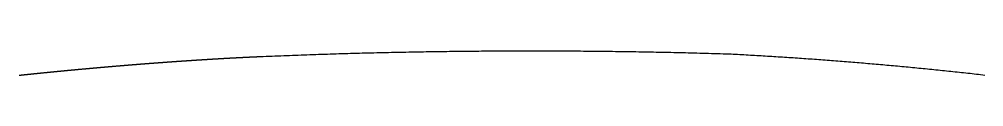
# Model space of a CAD drawing. Header units: millimetres. Extents: x 0 to 2438, y 0 to 1219.
# Drawn here: x 218.44 to 225.33, y 470.49 to 470.66 of the extents above; entities that cross this region are included whole.
import ezdxf

# ---------------------------------------------------------------- set-up
doc = ezdxf.new("R2010")
doc.units = ezdxf.units.MM
doc.layers.add('CUT_AIRCRAFT', color=7, linetype='Continuous')

msp = doc.modelspace()

# ---------------------------------------------------------------- linework, layer by layer
at = {"layer": 'CUT_AIRCRAFT'}
msp.add_lwpolyline([(218.4408, 470.4904), (218.4424, 470.4905), (218.4441, 470.4907), (218.4457, 470.4909), (218.4473, 470.491), (218.4489, 470.4912), (218.4504, 470.4914), (218.452, 470.4915), (218.4536, 470.4917), (218.4552, 470.4919), (218.4568, 470.492), (218.4584, 470.4922), (218.4599, 470.4924), (218.4615, 470.4925), (218.4631, 470.4927), (218.4647, 470.4929), (218.4663, 470.493), (218.4679, 470.4932), (218.4695, 470.4934), (218.471, 470.4935), (218.4726, 470.4937), (218.4742, 470.4938), (218.4758, 470.494), (218.4774, 470.4942), (218.479, 470.4943), (218.4806, 470.4945), (218.4821, 470.4947), (218.4837, 470.4948), (218.4853, 470.495), (218.4869, 470.4952), (218.4885, 470.4953), (218.4901, 470.4955), (218.4917, 470.4957), (218.4932, 470.4958), (218.4948, 470.496), (218.4964, 470.4961), (218.498, 470.4963), (218.4996, 470.4965), (218.5012, 470.4966), (218.5028, 470.4968), (218.5043, 470.497), (218.5059, 470.4971), (218.5075, 470.4973), (218.5091, 470.4975), (218.5107, 470.4976), (218.5123, 470.4978), (218.5139, 470.4979), (218.5154, 470.4981), (218.517, 470.4983), (218.5186, 470.4984), (218.5202, 470.4986), (218.5218, 470.4988), (218.5234, 470.4989), (218.525, 470.4991), (218.5265, 470.4992), (218.5281, 470.4994), (218.5297, 470.4996), (218.5313, 470.4997), (218.5329, 470.4999), (218.5345, 470.5001), (218.5361, 470.5002), (218.5376, 470.5004), (218.5392, 470.5005), (218.5408, 470.5007), (218.5424, 470.5009), (218.544, 470.501), (218.5456, 470.5012), (218.5472, 470.5013), (218.5487, 470.5015), (218.5503, 470.5017), (218.5519, 470.5018), (218.5535, 470.502), (218.5551, 470.5022), (218.5567, 470.5023), (218.5583, 470.5025), (218.5599, 470.5026), (218.5614, 470.5028), (218.563, 470.503), (218.5646, 470.5031), (218.5662, 470.5033), (218.5677, 470.5034), (218.5693, 470.5036), (218.5709, 470.5038), (218.5726, 470.5039), (218.5742, 470.5041), (218.5758, 470.5043), (218.5773, 470.5044), (218.5786, 470.5045), (218.58, 470.5047), (218.5816, 470.5048), (218.5836, 470.505), (218.5863, 470.5053), (218.5894, 470.5056), (218.5927, 470.506), (218.5961, 470.5063), (218.5993, 470.5066), (218.6024, 470.5069), (218.6054, 470.5072), (218.6085, 470.5075), (218.6116, 470.5078), (218.6147, 470.5082), (218.6178, 470.5085), (218.6209, 470.5088), (218.6241, 470.5091), (218.6272, 470.5094), (218.6303, 470.5097), (218.6334, 470.51), (218.6365, 470.5103), (218.6396, 470.5106), (218.6427, 470.5109), (218.6458, 470.5112), (218.6489, 470.5115), (218.6521, 470.5119), (218.6552, 470.5122), (218.6582, 470.5125), (218.6613, 470.5128), (218.6643, 470.5131), (218.6674, 470.5134), (218.6707, 470.5137), (218.674, 470.514), (218.6774, 470.5143), (218.6805, 470.5146), (218.6831, 470.5149), (218.6851, 470.5151), (218.6867, 470.5152), (218.688, 470.5154), (218.6892, 470.5155), (218.6906, 470.5156), (218.6921, 470.5158), (218.6937, 470.5159), (218.6953, 470.5161), (218.6969, 470.5162), (218.6984, 470.5164), (218.6999, 470.5165), (218.7014, 470.5167), (218.7029, 470.5168), (218.7044, 470.517), (218.706, 470.5171), (218.7075, 470.5173), (218.709, 470.5174), (218.7106, 470.5176), (218.7121, 470.5177), (218.7136, 470.5179), (218.7151, 470.518), (218.7166, 470.5182), (218.7182, 470.5183), (218.7197, 470.5185), (218.7212, 470.5186), (218.7227, 470.5187), (218.7243, 470.5189), (218.7258, 470.519), (218.7273, 470.5192), (218.7288, 470.5193), (218.7303, 470.5195), (218.7319, 470.5196), (218.7334, 470.5198), (218.7349, 470.5199), (218.7364, 470.5201), (218.738, 470.5202), (218.7395, 470.5204), (218.741, 470.5205), (218.7425, 470.5206), (218.7441, 470.5208), (218.7456, 470.5209), (218.7471, 470.5211), (218.7486, 470.5212), (218.7502, 470.5214), (218.7517, 470.5215), (218.7532, 470.5217), (218.7547, 470.5218), (218.7562, 470.522), (218.7578, 470.5221), (218.7593, 470.5223), (218.7608, 470.5224), (218.7623, 470.5225), (218.7639, 470.5227), (218.7654, 470.5228), (218.7669, 470.523), (218.7684, 470.5231), (218.77, 470.5233), (218.7715, 470.5234), (218.773, 470.5236), (218.7745, 470.5237), (218.776, 470.5238), (218.7776, 470.524), (218.7791, 470.5241), (218.7806, 470.5243), (218.7822, 470.5244), (218.7837, 470.5246), (218.7852, 470.5247), (218.7867, 470.5249), (218.7882, 470.525), (218.7898, 470.5251), (218.7913, 470.5253), (218.7928, 470.5254), (218.7943, 470.5256), (218.7959, 470.5257), (218.7974, 470.5259), (218.7989, 470.526), (218.8004, 470.5261), (218.8019, 470.5263), (218.8035, 470.5264), (218.805, 470.5266), (218.8065, 470.5267), (218.808, 470.5269), (218.8096, 470.527), (218.8111, 470.5271), (218.8126, 470.5273), (218.8141, 470.5274), (218.8156, 470.5276), (218.8172, 470.5277), (218.8188, 470.5279), (218.8203, 470.528), (218.8219, 470.5282), (218.8233, 470.5283), (218.8245, 470.5284), (218.8258, 470.5285), (218.8274, 470.5287), (218.8294, 470.5289), (218.8319, 470.5291), (218.8348, 470.5294), (218.838, 470.5297), (218.8413, 470.53), (218.8443, 470.5302), (218.8473, 470.5305), (218.8502, 470.5308), (218.8532, 470.5311), (218.8561, 470.5313), (218.8591, 470.5316), (218.8621, 470.5319), (218.8651, 470.5322), (218.8681, 470.5324), (218.871, 470.5327), (218.874, 470.533), (218.877, 470.5333), (218.88, 470.5335), (218.8829, 470.5338), (218.8859, 470.5341), (218.8889, 470.5343), (218.8919, 470.5346), (218.8949, 470.5349), (218.8979, 470.5352), (218.9008, 470.5354), (218.9037, 470.5357), (218.9066, 470.536), (218.9096, 470.5362), (218.9127, 470.5365), (218.9159, 470.5368), (218.9191, 470.5371), (218.9221, 470.5374), (218.9246, 470.5376), (218.9265, 470.5378), (218.928, 470.5379), (218.9292, 470.538), (218.9304, 470.5381), (218.9317, 470.5382), (218.9332, 470.5384), (218.9347, 470.5385), (218.9362, 470.5386), (218.9377, 470.5388), (218.9392, 470.5389), (218.9406, 470.539), (218.942, 470.5392), (218.9435, 470.5393), (218.9449, 470.5394), (218.9464, 470.5395), (218.9479, 470.5397), (218.9493, 470.5398), (218.9508, 470.5399), (218.9522, 470.5401), (218.9537, 470.5402), (218.9551, 470.5403), (218.9566, 470.5405), (218.958, 470.5406), (218.9595, 470.5407), (218.9609, 470.5408), (218.9624, 470.541), (218.9639, 470.5411), (218.9653, 470.5412), (218.9668, 470.5414), (218.9682, 470.5415), (218.9697, 470.5416), (218.9711, 470.5417), (218.9726, 470.5419), (218.974, 470.542), (218.9755, 470.5421), (218.9769, 470.5423), (218.9784, 470.5424), (218.9798, 470.5425), (218.9813, 470.5427), (218.9828, 470.5428), (218.9842, 470.5429), (218.9856, 470.543), (218.9871, 470.5432), (218.9886, 470.5433), (218.99, 470.5434), (218.9915, 470.5435), (218.9929, 470.5437), (218.9944, 470.5438), (218.9958, 470.5439), (218.9973, 470.5441), (218.9987, 470.5442), (219.0002, 470.5443), (219.0016, 470.5444), (219.0031, 470.5446), (219.0045, 470.5447), (219.006, 470.5448), (219.0075, 470.545), (219.0089, 470.5451), (219.0103, 470.5452), (219.0118, 470.5453), (219.0133, 470.5455), (219.0147, 470.5456), (219.0162, 470.5457), (219.0176, 470.5458), (219.0191, 470.546), (219.0205, 470.5461), (219.022, 470.5462), (219.0234, 470.5464), (219.0249, 470.5465), (219.0263, 470.5466), (219.0278, 470.5467), (219.0292, 470.5469), (219.0307, 470.547), (219.0321, 470.5471), (219.0336, 470.5472), (219.0351, 470.5474), (219.0365, 470.5475), (219.0379, 470.5476), (219.0394, 470.5477), (219.0409, 470.5479), (219.0423, 470.548), (219.0438, 470.5481), (219.0452, 470.5482), (219.0467, 470.5484), (219.0481, 470.5485), (219.0495, 470.5486), (219.051, 470.5487), (219.0525, 470.5489), (219.054, 470.549), (219.0555, 470.5491), (219.0569, 470.5493), (219.0583, 470.5494), (219.0595, 470.5495), (219.0607, 470.5496), (219.0622, 470.5497), (219.0641, 470.5499), (219.0665, 470.5501), (219.0693, 470.5503), (219.0724, 470.5506), (219.0754, 470.5508), (219.0784, 470.5511), (219.0812, 470.5513), (219.084, 470.5516), (219.0867, 470.5518), (219.0895, 470.552), (219.0924, 470.5523), (219.0952, 470.5525), (219.098, 470.5528), (219.1009, 470.553), (219.1037, 470.5532), (219.1065, 470.5535), (219.1094, 470.5537), (219.1122, 470.554), (219.115, 470.5542), (219.1178, 470.5544), (219.1207, 470.5547), (219.1235, 470.5549), (219.1264, 470.5552), (219.1292, 470.5554), (219.132, 470.5556), (219.1347, 470.5559), (219.1375, 470.5561), (219.1403, 470.5563), (219.1433, 470.5566), (219.1464, 470.5568), (219.1494, 470.5571), (219.1522, 470.5573), (219.1546, 470.5575), (219.1564, 470.5577), (219.1578, 470.5578), (219.159, 470.5579), (219.1601, 470.558), (219.1613, 470.5581), (219.1627, 470.5582), (219.1642, 470.5583), (219.1656, 470.5584), (219.167, 470.5585), (219.1684, 470.5587), (219.1697, 470.5588), (219.1711, 470.5589), (219.1725, 470.559), (219.1739, 470.5591), (219.1752, 470.5592), (219.1766, 470.5593), (219.178, 470.5595), (219.1794, 470.5596), (219.1807, 470.5597), (219.1821, 470.5598), (219.1835, 470.5599), (219.1849, 470.56), (219.1862, 470.5601), (219.1876, 470.5602), (219.189, 470.5604), (219.1904, 470.5605), (219.1917, 470.5606), (219.1931, 470.5607), (219.1945, 470.5608), (219.1959, 470.5609), (219.1972, 470.561), (219.1986, 470.5611), (219.2, 470.5613), (219.2014, 470.5614), (219.2028, 470.5615), (219.2041, 470.5616), (219.2055, 470.5617), (219.2069, 470.5618), (219.2082, 470.5619), (219.2096, 470.562), (219.211, 470.5622), (219.2124, 470.5623), (219.2138, 470.5624), (219.2151, 470.5625), (219.2165, 470.5626), (219.2179, 470.5627), (219.2192, 470.5628), (219.2206, 470.5629), (219.222, 470.563), (219.2234, 470.5632), (219.2248, 470.5633), (219.2261, 470.5634), (219.2275, 470.5635), (219.2289, 470.5636), (219.2303, 470.5637), (219.2316, 470.5638), (219.233, 470.5639), (219.2344, 470.564), (219.2357, 470.5642), (219.2371, 470.5643), (219.2385, 470.5644), (219.2399, 470.5645), (219.2412, 470.5646), (219.2426, 470.5647), (219.244, 470.5648), (219.2454, 470.5649), (219.2467, 470.565), (219.2481, 470.5651), (219.2495, 470.5653), (219.2509, 470.5654), (219.2522, 470.5655), (219.2536, 470.5656), (219.255, 470.5657), (219.2564, 470.5658), (219.2577, 470.5659), (219.2591, 470.566), (219.2605, 470.5661), (219.2619, 470.5662), (219.2632, 470.5664), (219.2646, 470.5665), (219.266, 470.5666), (219.2674, 470.5667), (219.2687, 470.5668), (219.2701, 470.5669), (219.2715, 470.567), (219.2728, 470.5671), (219.2742, 470.5672), (219.2756, 470.5673), (219.277, 470.5675), (219.2784, 470.5676), (219.2798, 470.5677), (219.2811, 470.5678), (219.2822, 470.5679), (219.2834, 470.568), (219.2848, 470.5681), (219.2866, 470.5682), (219.2888, 470.5684), (219.2915, 470.5686), (219.2944, 470.5688), (219.2972, 470.569), (219.3, 470.5693), (219.3027, 470.5695), (219.3053, 470.5697), (219.3079, 470.5699), (219.3105, 470.5701), (219.3132, 470.5703), (219.3159, 470.5705), (219.3186, 470.5707), (219.3212, 470.5709), (219.3239, 470.5711), (219.3266, 470.5713), (219.3292, 470.5715), (219.3319, 470.5717), (219.3345, 470.5719), (219.3372, 470.5722), (219.3399, 470.5724), (219.3425, 470.5726), (219.3452, 470.5728), (219.3479, 470.573), (219.3505, 470.5732), (219.3531, 470.5734), (219.3557, 470.5736), (219.3584, 470.5738), (219.3612, 470.574), (219.3641, 470.5742), (219.3669, 470.5744), (219.3696, 470.5746), (219.3718, 470.5748), (219.3735, 470.5749), (219.3749, 470.575), (219.3759, 470.5751), (219.377, 470.5752), (219.3782, 470.5753), (219.3795, 470.5754), (219.3808, 470.5755), (219.3821, 470.5756), (219.3835, 470.5757), (219.3848, 470.5758), (219.386, 470.5759), (219.3873, 470.576), (219.3886, 470.5761), (219.3899, 470.5762), (219.3912, 470.5763), (219.3925, 470.5764), (219.3938, 470.5765), (219.3951, 470.5766), (219.3964, 470.5767), (219.3976, 470.5768), (219.3989, 470.5769), (219.4002, 470.577), (219.4015, 470.5771), (219.4028, 470.5771), (219.4041, 470.5772), (219.4054, 470.5773), (219.4067, 470.5774), (219.4079, 470.5775), (219.4092, 470.5776), (219.4105, 470.5777), (219.4118, 470.5778), (219.4131, 470.5779), (219.4144, 470.578), (219.4157, 470.5781), (219.417, 470.5782), (219.4183, 470.5783), (219.4196, 470.5784), (219.4209, 470.5785), (219.4221, 470.5786), (219.4234, 470.5787), (219.4247, 470.5788), (219.426, 470.5789), (219.4273, 470.579), (219.4286, 470.5791), (219.4299, 470.5792), (219.4312, 470.5793), (219.4324, 470.5794), (219.4337, 470.5795), (219.435, 470.5796), (219.4363, 470.5796), (219.4376, 470.5797), (219.4389, 470.5798), (219.4402, 470.5799), (219.4415, 470.58), (219.4428, 470.5801), (219.4441, 470.5802), (219.4453, 470.5803), (219.4466, 470.5804), (219.4479, 470.5805), (219.4492, 470.5806), (219.4505, 470.5807), (219.4518, 470.5808), (219.4531, 470.5809), (219.4544, 470.581), (219.4556, 470.5811), (219.4569, 470.5812), (219.4582, 470.5813), (219.4595, 470.5814), (219.4608, 470.5814), (219.4621, 470.5815), (219.4634, 470.5816), (219.4647, 470.5817), (219.4659, 470.5818), (219.4672, 470.5819), (219.4685, 470.582), (219.4698, 470.5821), (219.4711, 470.5822), (219.4724, 470.5823), (219.4737, 470.5824), (219.475, 470.5825), (219.4762, 470.5826), (219.4775, 470.5827), (219.4788, 470.5828), (219.4801, 470.5829), (219.4814, 470.5829), (219.4827, 470.583), (219.4839, 470.5831), (219.4853, 470.5832), (219.4866, 470.5833), (219.4879, 470.5834), (219.4892, 470.5835), (219.4904, 470.5836), (219.4915, 470.5837), (219.4926, 470.5838), (219.4939, 470.5838), (219.4956, 470.584), (219.4977, 470.5841), (219.5001, 470.5843), (219.5028, 470.5845), (219.5055, 470.5847), (219.5081, 470.5849), (219.5106, 470.585), (219.513, 470.5852), (219.5154, 470.5854), (219.5179, 470.5856), (219.5204, 470.5857), (219.5229, 470.5859), (219.5254, 470.5861), (219.5279, 470.5863), (219.5303, 470.5864), (219.5328, 470.5866), (219.5353, 470.5868), (219.5378, 470.587), (219.5403, 470.5871), (219.5428, 470.5873), (219.5452, 470.5875), (219.5477, 470.5877), (219.5502, 470.5878), (219.5527, 470.588), (219.5552, 470.5882), (219.5576, 470.5884), (219.56, 470.5885), (219.5625, 470.5887), (219.5651, 470.5889), (219.5678, 470.5891), (219.5705, 470.5893), (219.5729, 470.5894), (219.575, 470.5896), (219.5766, 470.5897), (219.5778, 470.5898), (219.5788, 470.5898), (219.5798, 470.5899), (219.5809, 470.59), (219.5821, 470.5901), (219.5834, 470.5901), (219.5846, 470.5902), (219.5858, 470.5903), (219.587, 470.5904), (219.5882, 470.5905), (219.5894, 470.5906), (219.5906, 470.5906), (219.5918, 470.5907), (219.593, 470.5908), (219.5942, 470.5909), (219.5954, 470.591), (219.5966, 470.5911), (219.5978, 470.5911), (219.599, 470.5912), (219.6002, 470.5913), (219.6014, 470.5914), (219.6026, 470.5915), (219.6038, 470.5915), (219.605, 470.5916), (219.6062, 470.5917), (219.6073, 470.5918), (219.6085, 470.5919), (219.6097, 470.5919), (219.6109, 470.592), (219.6121, 470.5921), (219.6133, 470.5922), (219.6145, 470.5923), (219.6157, 470.5924), (219.6169, 470.5924), (219.6181, 470.5925), (219.6193, 470.5926), (219.6205, 470.5927), (219.6217, 470.5928), (219.6229, 470.5928), (219.6241, 470.5929), (219.6253, 470.593), (219.6265, 470.5931), (219.6277, 470.5932), (219.6289, 470.5932), (219.6301, 470.5933), (219.6312, 470.5934), (219.6325, 470.5935), (219.6336, 470.5936), (219.6348, 470.5936), (219.636, 470.5937), (219.6372, 470.5938), (219.6384, 470.5939), (219.6396, 470.594), (219.6408, 470.594), (219.642, 470.5941), (219.6432, 470.5942), (219.6444, 470.5943), (219.6456, 470.5944), (219.6468, 470.5944), (219.648, 470.5945), (219.6492, 470.5946), (219.6504, 470.5947), (219.6516, 470.5948), (219.6528, 470.5948), (219.654, 470.5949), (219.6551, 470.595), (219.6563, 470.5951), (219.6575, 470.5952), (219.6587, 470.5952), (219.6599, 470.5953), (219.6611, 470.5954), (219.6623, 470.5955), (219.6635, 470.5955), (219.6647, 470.5956), (219.6659, 470.5957), (219.6671, 470.5958), (219.6683, 470.5959), (219.6695, 470.5959), (219.6706, 470.596), (219.6719, 470.5961), (219.673, 470.5962), (219.6742, 470.5963), (219.6754, 470.5963), (219.6766, 470.5964), (219.6778, 470.5965), (219.679, 470.5966), (219.6802, 470.5966), (219.6814, 470.5967), (219.6826, 470.5968), (219.6838, 470.5969), (219.685, 470.597), (219.686, 470.597), (219.6871, 470.5971), (219.6883, 470.5972), (219.6897, 470.5973), (219.6915, 470.5974), (219.6935, 470.5975), (219.6956, 470.5976), (219.6977, 470.5978), (219.6998, 470.5979), (219.7018, 470.598), (219.7038, 470.5982), (219.7057, 470.5983), (219.7077, 470.5984), (219.7097, 470.5986), (219.7117, 470.5987), (219.7137, 470.5988), (219.7157, 470.5989), (219.7177, 470.5991), (219.7197, 470.5992), (219.7217, 470.5993), (219.7237, 470.5994), (219.7257, 470.5996), (219.7276, 470.5997), (219.7296, 470.5998), (219.7317, 470.6), (219.7337, 470.6001), (219.7356, 470.6002), (219.7376, 470.6003), (219.7396, 470.6005), (219.7415, 470.6006), (219.7435, 470.6007), (219.7456, 470.6008), (219.7478, 470.601), (219.75, 470.6011), (219.7519, 470.6012), (219.7536, 470.6013), (219.7547, 470.6014), (219.7556, 470.6015), (219.7562, 470.6015), (219.7568, 470.6015), (219.7575, 470.6016), (219.7583, 470.6016), (219.7591, 470.6017), (219.76, 470.6017), (219.7608, 470.6018), (219.7616, 470.6018), (219.7624, 470.6019), (219.7632, 470.6019), (219.764, 470.602), (219.7648, 470.602), (219.7656, 470.6021), (219.7664, 470.6021), (219.7672, 470.6022), (219.768, 470.6022), (219.7688, 470.6023), (219.7696, 470.6023), (219.7704, 470.6024), (219.7712, 470.6024), (219.772, 470.6025), (219.7728, 470.6025), (219.7736, 470.6026), (219.7744, 470.6026), (219.7752, 470.6027), (219.776, 470.6027), (219.7768, 470.6028), (219.7776, 470.6028), (219.7784, 470.6029), (219.7793, 470.6029), (219.7801, 470.603), (219.7809, 470.603), (219.7817, 470.6031), (219.7825, 470.6031), (219.7833, 470.6032), (219.7841, 470.6032), (219.7849, 470.6033), (219.7857, 470.6033), (219.7865, 470.6034), (219.7873, 470.6034), (219.7881, 470.6035), (219.7889, 470.6035), (219.7897, 470.6036), (219.7905, 470.6036), (219.7913, 470.6037), (219.7921, 470.6037), (219.7929, 470.6038), (219.7937, 470.6038), (219.7945, 470.6039), (219.7953, 470.6039), (219.7961, 470.604), (219.7969, 470.604), (219.7977, 470.6041), (219.7985, 470.6041), (219.7993, 470.6041), (219.8001, 470.6042), (219.8009, 470.6042), (219.8017, 470.6043), (219.8025, 470.6043), (219.8033, 470.6044), (219.8041, 470.6044), (219.8049, 470.6045), (219.8057, 470.6045), (219.8065, 470.6046), (219.8073, 470.6046), (219.8081, 470.6047), (219.8089, 470.6047), (219.8097, 470.6048), (219.8105, 470.6048), (219.8113, 470.6049), (219.8121, 470.6049), (219.8129, 470.605), (219.8137, 470.605), (219.8145, 470.6051), (219.8153, 470.6051), (219.8161, 470.6052), (219.8169, 470.6052), (219.8177, 470.6053), (219.8185, 470.6053), (219.8193, 470.6054), (219.8201, 470.6054), (219.8209, 470.6054), (219.8217, 470.6055), (219.8225, 470.6055), (219.8233, 470.6056), (219.8241, 470.6056), (219.825, 470.6057), (219.8258, 470.6057), (219.8266, 470.6058), (219.8273, 470.6058), (219.828, 470.6059), (219.8287, 470.6059), (219.8295, 470.606), (219.8305, 470.606), (219.8318, 470.6061), (219.8334, 470.6062), (219.835, 470.6063), (219.8367, 470.6064), (219.8383, 470.6065), (219.8399, 470.6066), (219.8414, 470.6067), (219.8429, 470.6068), (219.8444, 470.6068), (219.846, 470.6069), (219.8475, 470.607), (219.8491, 470.6071), (219.8506, 470.6072), (219.8522, 470.6073), (219.8537, 470.6074), (219.8553, 470.6075), (219.8568, 470.6076), (219.8584, 470.6077), (219.8599, 470.6077), (219.8615, 470.6078), (219.863, 470.6079), (219.8646, 470.608), (219.8661, 470.6081), (219.8676, 470.6082), (219.8692, 470.6083), (219.8707, 470.6084), (219.8722, 470.6085), (219.8738, 470.6086), (219.8755, 470.6087), (219.8772, 470.6087), (219.8787, 470.6088), (219.88, 470.6089), (219.881, 470.609), (219.8818, 470.609), (219.8824, 470.609), (219.883, 470.6091), (219.8837, 470.6091), (219.8844, 470.6092), (219.8852, 470.6092), (219.886, 470.6093), (219.8868, 470.6093), (219.8875, 470.6093), (219.8882, 470.6094), (219.889, 470.6094), (219.8897, 470.6095), (219.8905, 470.6095), (219.8912, 470.6095), (219.892, 470.6096), (219.8927, 470.6096), (219.8935, 470.6097), (219.8942, 470.6097), (219.8949, 470.6098), (219.8957, 470.6098), (219.8964, 470.6098), (219.8972, 470.6099), (219.8979, 470.6099), (219.8987, 470.61), (219.8994, 470.61), (219.9002, 470.6101), (219.9009, 470.6101), (219.9016, 470.6101), (219.9024, 470.6102), (219.9032, 470.6102), (219.9039, 470.6103), (219.9046, 470.6103), (219.9054, 470.6103), (219.9061, 470.6104), (219.9069, 470.6104), (219.9076, 470.6105), (219.9084, 470.6105), (219.9091, 470.6106), (219.9099, 470.6106), (219.9106, 470.6106), (219.9113, 470.6107), (219.9121, 470.6107), (219.9128, 470.6108), (219.9136, 470.6108), (219.9143, 470.6108), (219.9151, 470.6109), (219.9158, 470.6109), (219.9166, 470.611), (219.9173, 470.611), (219.918, 470.6111), (219.9188, 470.6111), (219.9195, 470.6111), (219.9203, 470.6112), (219.921, 470.6112), (219.9218, 470.6113), (219.9225, 470.6113), (219.9233, 470.6113), (219.924, 470.6114), (219.9247, 470.6114), (219.9255, 470.6115), (219.9262, 470.6115), (219.927, 470.6116), (219.9277, 470.6116), (219.9285, 470.6116), (219.9292, 470.6117), (219.93, 470.6117), (219.9307, 470.6118), (219.9315, 470.6118), (219.9322, 470.6118), (219.9329, 470.6119), (219.9337, 470.6119), (219.9344, 470.612), (219.9352, 470.612), (219.9359, 470.612), (219.9367, 470.6121), (219.9374, 470.6121), (219.9381, 470.6122), (219.9389, 470.6122), (219.9396, 470.6122), (219.9404, 470.6123), (219.9411, 470.6123), (219.9419, 470.6124), (219.9426, 470.6124), (219.9433, 470.6124), (219.9441, 470.6125), (219.9448, 470.6125), (219.9456, 470.6126), (219.9463, 470.6126), (219.9471, 470.6127), (219.9479, 470.6127), (219.9486, 470.6127), (219.9492, 470.6128), (219.9498, 470.6128), (219.9506, 470.6128), (219.9515, 470.6129), (219.9528, 470.613), (219.9542, 470.613), (219.9557, 470.6131), (219.9572, 470.6132), (219.9587, 470.6133), (219.9602, 470.6134), (219.9616, 470.6134), (219.963, 470.6135), (219.9644, 470.6136), (219.9658, 470.6137), (219.9673, 470.6137), (219.9687, 470.6138), (219.9701, 470.6139), (219.9716, 470.614), (219.973, 470.614), (219.9744, 470.6141), (219.9758, 470.6142), (219.9773, 470.6143), (219.9787, 470.6143), (219.9801, 470.6144), (219.9816, 470.6145), (219.983, 470.6146), (219.9844, 470.6146), (219.9859, 470.6147), (219.9872, 470.6148), (219.9887, 470.6149), (219.9901, 470.6149), (219.9916, 470.615), (219.9931, 470.6151), (219.9947, 470.6152), (219.9961, 470.6153), (219.9973, 470.6153), (219.9982, 470.6154), (219.9989, 470.6154), (219.9995, 470.6154), (220, 470.6155), (220.0007, 470.6155), (220.0014, 470.6155), (220.0021, 470.6156), (220.0028, 470.6156), (220.0035, 470.6156), (220.0042, 470.6157), (220.0049, 470.6157), (220.0055, 470.6157), (220.0062, 470.6158), (220.0069, 470.6158), (220.0076, 470.6158), (220.0083, 470.6159), (220.009, 470.6159), (220.0096, 470.616), (220.0103, 470.616), (220.011, 470.616), (220.0117, 470.6161), (220.0124, 470.6161), (220.0131, 470.6161), (220.0138, 470.6162), (220.0145, 470.6162), (220.0152, 470.6162), (220.0158, 470.6163), (220.0165, 470.6163), (220.0172, 470.6163), (220.0179, 470.6164), (220.0186, 470.6164), (220.0193, 470.6164), (220.0199, 470.6165), (220.0206, 470.6165), (220.0213, 470.6166), (220.022, 470.6166), (220.0227, 470.6166), (220.0234, 470.6167), (220.0241, 470.6167), (220.0248, 470.6167), (220.0254, 470.6168), (220.0261, 470.6168), (220.0268, 470.6168), (220.0275, 470.6169), (220.0282, 470.6169), (220.0289, 470.6169), (220.0296, 470.617), (220.0302, 470.617), (220.0309, 470.617), (220.0316, 470.6171), (220.0323, 470.6171), (220.033, 470.6171), (220.0337, 470.6172), (220.0343, 470.6172), (220.035, 470.6172), (220.0357, 470.6173), (220.0364, 470.6173), (220.0371, 470.6173), (220.0378, 470.6174), (220.0385, 470.6174), (220.0391, 470.6174), (220.0398, 470.6175), (220.0405, 470.6175), (220.0412, 470.6175), (220.0419, 470.6176), (220.0426, 470.6176), (220.0432, 470.6176), (220.0439, 470.6177), (220.0446, 470.6177), (220.0453, 470.6178), (220.046, 470.6178), (220.0467, 470.6178), (220.0473, 470.6179), (220.048, 470.6179), (220.0487, 470.6179), (220.0494, 470.618), (220.0501, 470.618), (220.0508, 470.618), (220.0514, 470.6181), (220.0521, 470.6181), (220.0528, 470.6181), (220.0535, 470.6182), (220.0542, 470.6182), (220.0549, 470.6182), (220.0555, 470.6183), (220.0562, 470.6183), (220.0569, 470.6183), (220.0576, 470.6184), (220.0583, 470.6184), (220.059, 470.6184), (220.0597, 470.6185), (220.0603, 470.6185), (220.0609, 470.6185), (220.0615, 470.6185), (220.0622, 470.6186), (220.0631, 470.6186), (220.0641, 470.6187), (220.0654, 470.6187), (220.0667, 470.6188), (220.0681, 470.6189), (220.0694, 470.6189), (220.0706, 470.619), (220.0718, 470.619), (220.0731, 470.6191), (220.0743, 470.6192), (220.0756, 470.6192), (220.0768, 470.6193), (220.0781, 470.6193), (220.0793, 470.6194), (220.0806, 470.6195), (220.0818, 470.6195), (220.0831, 470.6196), (220.0843, 470.6196), (220.0856, 470.6197), (220.0868, 470.6198), (220.0881, 470.6198), (220.0893, 470.6199), (220.0906, 470.6199), (220.0918, 470.62), (220.0931, 470.6201), (220.0943, 470.6201), (220.0955, 470.6202), (220.0967, 470.6202), (220.0981, 470.6203), (220.0994, 470.6203), (220.1008, 470.6204), (220.102, 470.6205), (220.103, 470.6205), (220.1038, 470.6206), (220.1044, 470.6206), (220.1049, 470.6206), (220.1053, 470.6206), (220.1058, 470.6206), (220.1064, 470.6207), (220.107, 470.6207), (220.1076, 470.6207), (220.1082, 470.6208), (220.1087, 470.6208), (220.1093, 470.6208), (220.1099, 470.6208), (220.1104, 470.6209), (220.111, 470.6209), (220.1115, 470.6209), (220.1121, 470.6209), (220.1127, 470.621), (220.1133, 470.621), (220.1138, 470.621), (220.1144, 470.621), (220.1149, 470.6211), (220.1155, 470.6211), (220.1161, 470.6211), (220.1166, 470.6211), (220.1172, 470.6212), (220.1178, 470.6212), (220.1183, 470.6212), (220.1189, 470.6212), (220.1195, 470.6213), (220.12, 470.6213), (220.1206, 470.6213), (220.1212, 470.6213), (220.1217, 470.6214), (220.1223, 470.6214), (220.1229, 470.6214), (220.1234, 470.6214), (220.124, 470.6215), (220.1246, 470.6215), (220.1251, 470.6215), (220.1257, 470.6216), (220.1263, 470.6216), (220.1268, 470.6216), (220.1274, 470.6216), (220.128, 470.6217), (220.1285, 470.6217), (220.1291, 470.6217), (220.1297, 470.6217), (220.1302, 470.6218), (220.1308, 470.6218), (220.1314, 470.6218), (220.1319, 470.6218), (220.1325, 470.6219), (220.1331, 470.6219), (220.1336, 470.6219), (220.1342, 470.6219), (220.1347, 470.622), (220.1353, 470.622), (220.1359, 470.622), (220.1364, 470.622), (220.137, 470.6221), (220.1376, 470.6221), (220.1381, 470.6221), (220.1387, 470.6221), (220.1393, 470.6222), (220.1398, 470.6222), (220.1404, 470.6222), (220.141, 470.6222), (220.1415, 470.6223), (220.1421, 470.6223), (220.1427, 470.6223), (220.1432, 470.6223), (220.1438, 470.6224), (220.1443, 470.6224), (220.1449, 470.6224), (220.1455, 470.6224), (220.146, 470.6225), (220.1466, 470.6225), (220.1472, 470.6225), (220.1477, 470.6225), (220.1483, 470.6226), (220.1489, 470.6226), (220.1494, 470.6226), (220.15, 470.6226), (220.1505, 470.6226), (220.1511, 470.6227), (220.1517, 470.6227), (220.1522, 470.6227), (220.1528, 470.6227), (220.1534, 470.6228), (220.1539, 470.6228), (220.1545, 470.6228), (220.155, 470.6228), (220.1556, 470.6229), (220.1562, 470.6229), (220.1567, 470.6229), (220.1573, 470.6229), (220.1579, 470.623), (220.1585, 470.623), (220.1592, 470.623), (220.1598, 470.623), (220.1604, 470.6231), (220.161, 470.6231), (220.1617, 470.6231), (220.1623, 470.6232), (220.1629, 470.6232), (220.1635, 470.6232), (220.1641, 470.6232), (220.1647, 470.6233), (220.1654, 470.6233), (220.166, 470.6233), (220.1666, 470.6233), (220.1672, 470.6234), (220.1678, 470.6234), (220.1685, 470.6234), (220.1691, 470.6234), (220.1697, 470.6235), (220.1703, 470.6235), (220.171, 470.6235), (220.1716, 470.6235), (220.1722, 470.6236), (220.1728, 470.6236), (220.1734, 470.6236), (220.174, 470.6236), (220.1747, 470.6237), (220.1754, 470.6237), (220.1761, 470.6237), (220.1767, 470.6238), (220.1771, 470.6238), (220.1774, 470.6238), (220.1774, 470.6238), (220.1774, 470.6238), (220.1774, 470.6238), (220.1774, 470.6238), (220.1775, 470.6238), (220.1776, 470.6238), (220.1777, 470.6238), (220.1777, 470.6238), (220.1778, 470.6238), (220.1778, 470.6238), (220.1779, 470.6238), (220.1779, 470.6238), (220.178, 470.6238), (220.1781, 470.6238), (220.1781, 470.6238), (220.1782, 470.6238), (220.1782, 470.6238), (220.1783, 470.6238), (220.1783, 470.6238), (220.1784, 470.6238), (220.1785, 470.6238), (220.1785, 470.6238), (220.1786, 470.6238), (220.1786, 470.6238), (220.1787, 470.6238), (220.1788, 470.6238), (220.1788, 470.6239), (220.1789, 470.6239), (220.1789, 470.6239), (220.179, 470.6239), (220.179, 470.6239), (220.1791, 470.6239), (220.1792, 470.6239), (220.1792, 470.6239), (220.1793, 470.6239), (220.1793, 470.6239), (220.1794, 470.6239), (220.1795, 470.6239), (220.1795, 470.6239), (220.1796, 470.6239), (220.1796, 470.6239), (220.1797, 470.6239), (220.1798, 470.6239), (220.1798, 470.6239), (220.1799, 470.6239), (220.1799, 470.6239), (220.18, 470.6239), (220.18, 470.6239), (220.1801, 470.6239), (220.1802, 470.6239), (220.1802, 470.6239), (220.1803, 470.6239), (220.1803, 470.6239), (220.1804, 470.6239), (220.1805, 470.6239), (220.1805, 470.6239), (220.1806, 470.6239), (220.1806, 470.6239), (220.1807, 470.6239), (220.1807, 470.6239), (220.1808, 470.6239), (220.1808, 470.6239), (220.1809, 470.6239), (220.181, 470.6239), (220.181, 470.6239), (220.1811, 470.6239), (220.1811, 470.6239), (220.1812, 470.6239), (220.1813, 470.624), (220.1813, 470.624), (220.1814, 470.624), (220.1814, 470.624), (220.1815, 470.624), (220.1816, 470.624), (220.1816, 470.624), (220.1817, 470.624), (220.1817, 470.624), (220.1818, 470.624), (220.1818, 470.624), (220.1819, 470.624), (220.182, 470.624), (220.182, 470.624), (220.1821, 470.624), (220.1821, 470.624), (220.1822, 470.624), (220.1823, 470.624), (220.1823, 470.624), (220.1824, 470.624), (220.1824, 470.624), (220.1825, 470.624), (220.1825, 470.624), (220.1826, 470.624), (220.1826, 470.624), (220.1827, 470.624), (220.1828, 470.624), (220.1828, 470.624), (220.1829, 470.624), (220.1829, 470.624), (220.183, 470.624), (220.1831, 470.624), (220.1831, 470.624), (220.1832, 470.624), (220.1832, 470.624), (220.1833, 470.624), (220.1833, 470.624), (220.1834, 470.624), (220.1835, 470.624), (220.1835, 470.624), (220.1836, 470.624), (220.1836, 470.6241), (220.1837, 470.6241), (220.1838, 470.6241), (220.1838, 470.6241), (220.1839, 470.6241), (220.1839, 470.6241), (220.184, 470.6241), (220.1841, 470.6241), (220.1841, 470.6241), (220.1842, 470.6241), (220.1842, 470.6241), (220.1843, 470.6241), (220.1843, 470.6241), (220.1844, 470.6241), (220.1844, 470.6241), (220.1845, 470.6241), (220.1846, 470.6241), (220.2054, 470.6249), (220.2261, 470.6258), (220.2469, 470.6267), (220.2677, 470.6275), (220.2885, 470.6283), (220.3093, 470.6291), (220.3301, 470.63), (220.3509, 470.6308), (220.3717, 470.6315), (220.3925, 470.6323), (220.4133, 470.6331), (220.4341, 470.6339), (220.4549, 470.6346), (220.4757, 470.6354), (220.4965, 470.6361), (220.5172, 470.6368), (220.538, 470.6375), (220.5588, 470.6382), (220.5796, 470.6389), (220.6004, 470.6396), (220.6212, 470.6403), (220.642, 470.6409), (220.6628, 470.6416), (220.6836, 470.6422), (220.7044, 470.6429), (220.7252, 470.6435), (220.746, 470.6441), (220.7668, 470.6447), (220.7876, 470.6453), (220.8084, 470.6459), (220.8292, 470.6465), (220.85, 470.6471), (220.8708, 470.6476), (220.8916, 470.6482), (220.9124, 470.6487), (220.9332, 470.6493), (220.9539, 470.6498), (220.9747, 470.6503), (220.9955, 470.6508), (221.0163, 470.6513), (221.0371, 470.6518), (221.0579, 470.6522), (221.0787, 470.6527), (221.0995, 470.6532), (221.1203, 470.6536), (221.1411, 470.654), (221.1619, 470.6545), (221.1827, 470.6549), (221.2035, 470.6553), (221.2243, 470.6557), (221.2451, 470.6561), (221.2659, 470.6565), (221.2867, 470.6568), (221.3074, 470.6572), (221.3282, 470.6575), (221.349, 470.6579), (221.3698, 470.6582), (221.3906, 470.6585), (221.4114, 470.6589), (221.4322, 470.6592), (221.453, 470.6595), (221.4738, 470.6597), (221.4946, 470.66), (221.5154, 470.6603), (221.5362, 470.6605), (221.557, 470.6608), (221.5778, 470.661), (221.5986, 470.6612), (221.6194, 470.6615), (221.6402, 470.6617), (221.661, 470.6619), (221.6817, 470.6621), (221.7026, 470.6622), (221.7233, 470.6624), (221.7441, 470.6626), (221.7649, 470.6627), (221.7857, 470.6629), (221.8065, 470.663), (221.8273, 470.6631), (221.8481, 470.6632), (221.8689, 470.6633), (221.8897, 470.6634), (221.9105, 470.6635), (221.9313, 470.6636), (221.9521, 470.6637), (221.9729, 470.6637), (221.9937, 470.6638), (222.0145, 470.6638), (222.0352, 470.6638), (222.056, 470.6639), (222.0768, 470.6639), (222.0976, 470.6639), (222.1184, 470.6639), (222.1392, 470.6638), (222.16, 470.6638), (222.1808, 470.6638), (222.2016, 470.6637), (222.2224, 470.6637), (222.2432, 470.6636), (222.264, 470.6635), (222.2848, 470.6635), (222.3055, 470.6634), (222.3263, 470.6633), (222.3471, 470.6632), (222.3679, 470.663), (222.3887, 470.6629), (222.4095, 470.6628), (222.4303, 470.6626), (222.4511, 470.6625), (222.4719, 470.6623), (222.4927, 470.6621), (222.5135, 470.6619), (222.5342, 470.6617), (222.555, 470.6615), (222.5758, 470.6613), (222.5966, 470.6611), (222.6174, 470.6609), (222.6382, 470.6606), (222.659, 470.6604), (222.6798, 470.6601), (222.7006, 470.6598), (222.7214, 470.6596), (222.7421, 470.6593), (222.7629, 470.659), (222.7837, 470.6587), (222.8045, 470.6584), (222.8253, 470.658), (222.8461, 470.6577), (222.8669, 470.6573), (222.8877, 470.657), (222.9084, 470.6566), (222.9292, 470.6563), (222.95, 470.6559), (222.9708, 470.6555), (222.9916, 470.6551), (223.0124, 470.6547), (223.0332, 470.6543), (223.054, 470.6538), (223.0748, 470.6534), (223.0955, 470.653), (223.1163, 470.6525), (223.1371, 470.652), (223.1579, 470.6516), (223.1787, 470.6511), (223.1995, 470.6506), (223.2203, 470.6501), (223.2411, 470.6496), (223.2618, 470.6491), (223.2826, 470.6485), (223.3034, 470.648), (223.3242, 470.6475), (223.345, 470.6469), (223.3658, 470.6463), (223.3865, 470.6458), (223.4073, 470.6452), (223.4281, 470.6446), (223.4489, 470.644), (223.4697, 470.6434), (223.4905, 470.6428), (223.5112, 470.6421), (223.5265, 470.6413), (223.5418, 470.6406), (223.5571, 470.6398), (223.5723, 470.6389), (223.5876, 470.6381), (223.6028, 470.6373), (223.6181, 470.6365), (223.6334, 470.6356), (223.6487, 470.6348), (223.6639, 470.6339), (223.6792, 470.6331), (223.6944, 470.6322), (223.7097, 470.6313), (223.725, 470.6304), (223.7402, 470.6295), (223.7555, 470.6286), (223.7707, 470.6277), (223.786, 470.6268), (223.8013, 470.6259), (223.8165, 470.6249), (223.8318, 470.624), (223.847, 470.623), (223.8623, 470.6221), (223.8776, 470.6211), (223.8928, 470.6201), (223.9081, 470.6191), (223.9233, 470.6182), (223.9386, 470.6172), (223.9538, 470.6162), (223.9691, 470.6151), (223.9844, 470.6141), (223.9996, 470.6131), (224.0149, 470.612), (224.0301, 470.611), (224.0454, 470.6099), (224.0606, 470.6089), (224.0759, 470.6078), (224.0911, 470.6067), (224.1064, 470.6057), (224.1216, 470.6046), (224.1369, 470.6035), (224.1522, 470.6024), (224.1674, 470.6012), (224.1826, 470.6001), (224.1979, 470.599), (224.2131, 470.5978), (224.2284, 470.5967), (224.2436, 470.5955), (224.2589, 470.5944), (224.2741, 470.5932), (224.2894, 470.592), (224.3046, 470.5908), (224.3199, 470.5897), (224.3351, 470.5885), (224.3503, 470.5872), (224.3656, 470.586), (224.3808, 470.5848), (224.3961, 470.5836), (224.4113, 470.5823), (224.4266, 470.5811), (224.4418, 470.5798), (224.457, 470.5786), (224.4723, 470.5773), (224.4875, 470.576), (224.5027, 470.5747), (224.518, 470.5734), (224.5332, 470.5721), (224.5485, 470.5708), (224.5637, 470.5695), (224.5789, 470.5682), (224.5941, 470.5668), (224.6094, 470.5655), (224.6246, 470.5641), (224.6398, 470.5628), (224.6551, 470.5614), (224.6703, 470.56), (224.6855, 470.5586), (224.7007, 470.5573), (224.716, 470.5559), (224.7312, 470.5545), (224.7464, 470.553), (224.7616, 470.5516), (224.7768, 470.5502), (224.7921, 470.5488), (224.8073, 470.5473), (224.8225, 470.5459), (224.8377, 470.5444), (224.8529, 470.5429), (224.8682, 470.5414), (224.8834, 470.54), (224.8986, 470.5385), (224.9138, 470.537), (224.929, 470.5355), (224.9442, 470.534), (224.9595, 470.5324), (224.9747, 470.5309), (224.9899, 470.5294), (225.0051, 470.5278), (225.0203, 470.5263), (225.0355, 470.5247), (225.0507, 470.5231), (225.0659, 470.5216), (225.0811, 470.52), (225.0963, 470.5184), (225.1115, 470.5168), (225.1267, 470.5152), (225.1419, 470.5135), (225.1571, 470.5119), (225.1723, 470.5103), (225.1875, 470.5087), (225.2027, 470.507), (225.2178, 470.5054), (225.233, 470.5037), (225.2482, 470.502), (225.2634, 470.5003), (225.2786, 470.4987), (225.2938, 470.497), (225.309, 470.4953), (225.3242, 470.4935), (225.3393, 470.4918)], dxfattribs=at)

doc.saveas('drawing.dxf')
